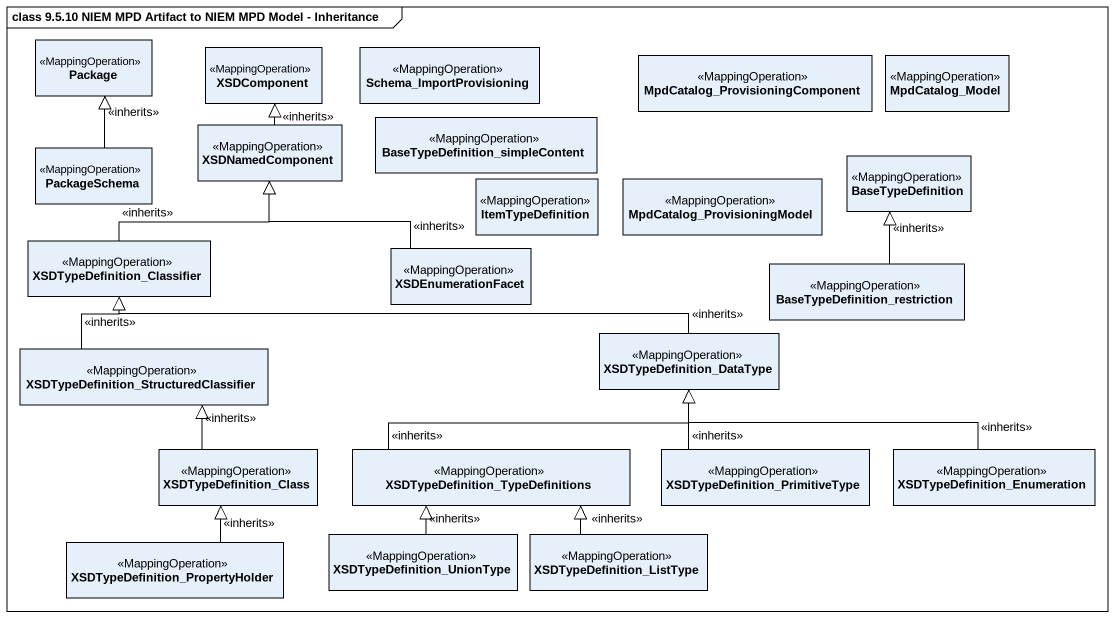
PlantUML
@startuml
mainframe class 9.5.10 NIEM MPD Artifact to NIEM MPD Model - Inheritance
hide circle
hide empty members
class "Package" as Package_ <<MappingOperation>>
class XSDComponent <<MappingOperation>>
class Schema_ImportProvisioning <<MappingOperation>>
class "MpdCatalog_ProvisioningComponent" as MpdCatalog <<MappingOperation>>
class MpdCatalog_Model <<MappingOperation>>
class XSDNamedComponent <<MappingOperation>>
class "BaseTypeDefinition_simpleContent" as BaseTypeDefinition <<MappingOperation>>
class PackageSchema <<MappingOperation>>
class ItemTypeDefinition <<MappingOperation>>
class MpdCatalog_ProvisioningModel <<MappingOperation>>
class "BaseTypeDefinition" as BaseTypeDefinition_2 <<MappingOperation>>
class XSDTypeDefinition_Classifier <<MappingOperation>>
class XSDEnumerationFacet <<MappingOperation>>
class "BaseTypeDefinition_restriction" as BaseTypeDefinition_3 <<MappingOperation>>
class XSDTypeDefinition_DataType <<MappingOperation>>
class "XSDTypeDefinition_StructuredClassifier" as XSDTypeDefinition <<MappingOperation>>
class XSDTypeDefinition_Class <<MappingOperation>>
class "XSDTypeDefinition_TypeDefinitions" as XSDTypeDefinition_2 <<MappingOperation>>
class "XSDTypeDefinition_PrimitiveType" as XSDTypeDefinition_3 <<MappingOperation>>
class "XSDTypeDefinition_Enumeration" as XSDTypeDefinition_4 <<MappingOperation>>
class XSDTypeDefinition_UnionType <<MappingOperation>>
class XSDTypeDefinition_ListType <<MappingOperation>>
class "XSDTypeDefinition_PropertyHolder" as XSDTypeDefinition_5 <<MappingOperation>>
XSDNamedComponent -up-|> XSDComponent : <<inherits>>
PackageSchema -up-|> Package_ : <<inherits>>
XSDTypeDefinition_Classifier -up-|> XSDNamedComponent : <<inherits>>
XSDEnumerationFacet -up-|> XSDNamedComponent : <<inherits>>
BaseTypeDefinition_3 -up-|> BaseTypeDefinition_2 : <<inherits>>
XSDTypeDefinition_DataType -left-|> XSDTypeDefinition_Classifier : <<inherits>>
XSDTypeDefinition -up-|> XSDTypeDefinition_Classifier : <<inherits>>
XSDTypeDefinition_Class -up-|> XSDTypeDefinition : <<inherits>>
XSDTypeDefinition_2 -right-|> XSDTypeDefinition_DataType : <<inherits>>
XSDTypeDefinition_3 -up-|> XSDTypeDefinition_DataType : <<inherits>>
XSDTypeDefinition_4 -left-|> XSDTypeDefinition_DataType : <<inherits>>
XSDTypeDefinition_UnionType -up-|> XSDTypeDefinition_2 : <<inherits>>
XSDTypeDefinition_ListType -up-|> XSDTypeDefinition_2 : <<inherits>>
XSDTypeDefinition_5 -up-|> XSDTypeDefinition_Class : <<inherits>>
@enduml
